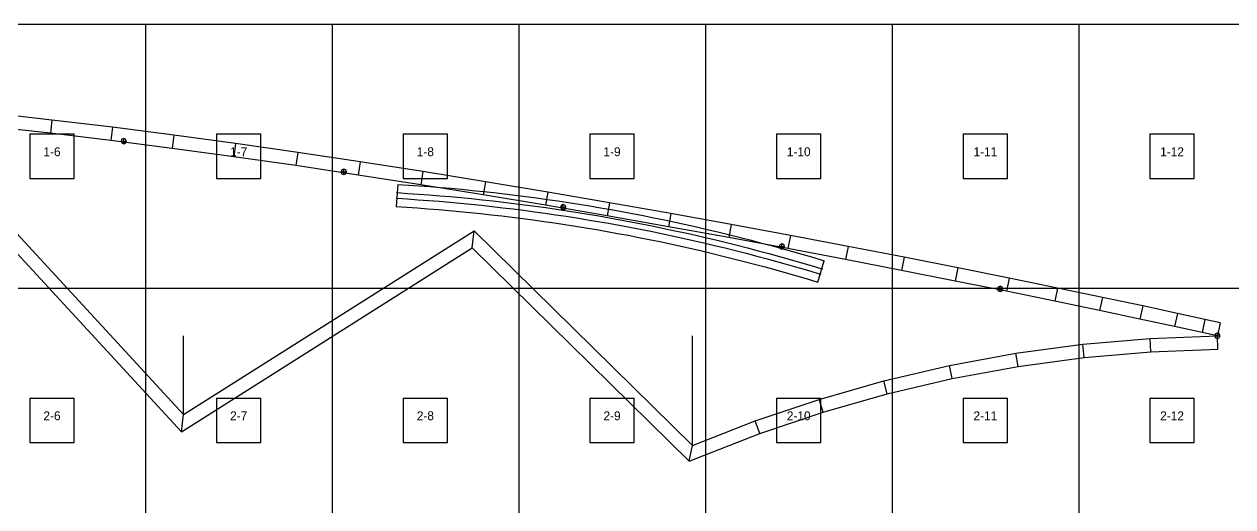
# Model space of a CAD drawing. Header units: metres. Extents: x -306 to 3276, y -2970 to 0.
# Drawn here: x 1124 to 2483, y -543 to 0 of the extents above; entities that cross this region are included whole.
import ezdxf
from ezdxf.enums import TextEntityAlignment as Align

# ---------------------------------------------------------------- set-up
doc = ezdxf.new("R2010")
doc.units = ezdxf.units.M
for name, color, linetype in [('default', 7, 'Continuous'), ('mcircles', 7, 'Continuous'), ('TEXTLAYER', 7, 'Continuous')]:
    doc.layers.add(name, color=color, linetype=linetype)

msp = doc.modelspace()

# ---------------------------------------------------------------- linework, layer by layer
at = {"color": 9}
for p, q in [((1050, 0), (1260, 0)), ((1260, 0), (1260, -297)), ((1260, 0), (1470, 0)), ((1260, 0), (1260, -297)), ((1470, 0), (1470, -297)), ((1470, 0), (1680, 0)), ((1470, 0), (1470, -297)), ((1680, 0), (1680, -297)), ((1680, 0), (1890, 0)), ((1680, 0), (1680, -297)), ((1890, 0), (1890, -297)), ((1890, 0), (2100, 0)), ((1890, 0), (1890, -297)), ((2100, 0), (2100, -297)), ((2100, 0), (2310, 0)), ((2100, 0), (2100, -297)), ((2310, 0), (2310, -297)), ((2310, 0), (2520, 0)), ((2310, 0), (2310, -297)), ((1130, -123.5), (1180, -123.5)), ((1130, -123.5), (1130, -173.5)), ((1180, -173.5), (1180, -123.5)), ((1340, -123.5), (1390, -123.5)), ((1340, -123.5), (1340, -173.5)), ((1390, -173.5), (1390, -123.5)), ((1550, -123.5), (1600, -123.5)), ((1550, -123.5), (1550, -173.5)), ((1600, -173.5), (1600, -123.5)), ((1760, -123.5), (1810, -123.5)), ((1760, -123.5), (1760, -173.5)), ((1810, -173.5), (1810, -123.5)), ((1970, -123.5), (2020, -123.5)), ((1970, -123.5), (1970, -173.5)), ((2020, -173.5), (2020, -123.5)), ((2180, -123.5), (2230, -123.5)), ((2180, -123.5), (2180, -173.5)), ((2230, -173.5), (2230, -123.5)), ((2390, -123.5), (2440, -123.5)), ((2390, -123.5), (2390, -173.5)), ((2440, -173.5), (2440, -123.5)), ((1130, -173.5), (1180, -173.5)), ((1340, -173.5), (1390, -173.5)), ((1550, -173.5), (1600, -173.5)), ((1760, -173.5), (1810, -173.5)), ((1970, -173.5), (2020, -173.5)), ((2180, -173.5), (2230, -173.5)), ((2390, -173.5), (2440, -173.5)), ((1050, -297), (1260, -297)), ((1050, -297), (1260, -297)), ((1260, -297), (1470, -297)), ((1260, -297), (1260, -594)), ((1260, -297), (1470, -297)), ((1260, -297), (1260, -594)), ((1470, -297), (1680, -297)), ((1470, -297), (1470, -594)), ((1470, -297), (1680, -297)), ((1470, -297), (1470, -594)), ((1680, -297), (1890, -297)), ((1680, -297), (1680, -594)), ((1680, -297), (1890, -297)), ((1680, -297), (1680, -594)), ((1890, -297), (2100, -297)), ((1890, -297), (1890, -594)), ((1890, -297), (2100, -297)), ((1890, -297), (1890, -594)), ((2100, -297), (2310, -297)), ((2100, -297), (2100, -594)), ((2100, -297), (2310, -297)), ((2100, -297), (2100, -594)), ((2310, -297), (2520, -297)), ((2310, -297), (2310, -594)), ((2310, -297), (2520, -297)), ((2310, -297), (2310, -594)), ((1130, -420.5), (1180, -420.5)), ((1130, -420.5), (1130, -470.5)), ((1180, -470.5), (1180, -420.5)), ((1340, -420.5), (1390, -420.5)), ((1340, -420.5), (1340, -470.5)), ((1390, -470.5), (1390, -420.5)), ((1550, -420.5), (1600, -420.5)), ((1550, -420.5), (1550, -470.5)), ((1600, -470.5), (1600, -420.5)), ((1760, -420.5), (1810, -420.5)), ((1760, -420.5), (1760, -470.5)), ((1810, -470.5), (1810, -420.5)), ((1970, -420.5), (2020, -420.5)), ((1970, -420.5), (1970, -470.5)), ((2020, -470.5), (2020, -420.5)), ((2180, -420.5), (2230, -420.5)), ((2180, -420.5), (2180, -470.5)), ((2230, -470.5), (2230, -420.5)), ((2390, -420.5), (2440, -420.5)), ((2390, -420.5), (2390, -470.5)), ((2440, -470.5), (2440, -420.5)), ((1130, -470.5), (1180, -470.5)), ((1340, -470.5), (1390, -470.5)), ((1550, -470.5), (1600, -470.5)), ((1760, -470.5), (1810, -470.5)), ((1970, -470.5), (2020, -470.5)), ((2180, -470.5), (2230, -470.5)), ((2390, -470.5), (2440, -470.5))]:
    msp.add_line(p, q, dxfattribs=at)
at = {"layer": 'default', "color": 7, "linetype": 'Continuous'}
for p, q in [((1154.9, -107.8), (1087.8, -100.4)), ((1154.9, -107.8), (1153.2, -122.7)), ((1223, -116), (1154.9, -107.8)), ((1153.2, -122.7), (1086.2, -115.3)), ((1223, -116), (1221.2, -130.9)), ((1291.9, -124.8), (1223, -116)), ((1221.2, -130.9), (1153.2, -122.7)), ((1290, -139.7), (1221.2, -130.9)), ((1233.5, -129.4), (1232.7, -131.5)), ((1232.7, -131.5), (1238.7, -131.5)), ((1232.7, -131.5), (1233.5, -133.6)), ((1235.7, -128.5), (1233.5, -129.4)), ((1233.5, -133.6), (1235.7, -134.5)), ((1237.8, -129.4), (1235.7, -128.5)), ((1235.7, -134.5), (1235.7, -128.5)), ((1235.7, -134.5), (1237.8, -133.6)), ((1238.7, -131.5), (1237.8, -129.4)), ((1237.8, -133.6), (1238.7, -131.5)), ((1291.9, -124.8), (1290, -139.7)), ((1361.5, -134.3), (1291.9, -124.8)), ((1361.5, -134.3), (1359.4, -149.1)), ((1431.5, -144.3), (1361.5, -134.3)), ((1359.4, -149.1), (1290, -139.7)), ((1429.3, -159.1), (1359.4, -149.1)), ((1431.5, -144.3), (1429.3, -159.1)), ((1501.8, -154.9), (1431.5, -144.3)), ((1038.5, -152.4), (1303, -439.1)), ((1499.6, -169.7), (1429.3, -159.1)), ((1483.3, -163), (1481.2, -163.9)), ((1485.4, -163.9), (1483.3, -163)), ((1483.3, -169), (1483.3, -163)), ((1501.8, -154.9), (1499.6, -169.7)), ((1572.3, -165.8), (1501.8, -154.9)), ((1038.6, -174.6), (1300.5, -458.5)), ((1481.2, -163.9), (1480.3, -166)), ((1480.3, -166), (1481.2, -168.2)), ((1480.3, -166), (1486.3, -166)), ((1481.2, -168.2), (1483.3, -169)), ((1483.3, -169), (1485.4, -168.2)), ((1486.3, -166), (1485.4, -163.9)), ((1485.4, -168.2), (1486.3, -166)), ((1569.9, -180.6), (1499.6, -169.7)), ((1572.3, -165.8), (1569.9, -180.6)), ((1642.6, -177.2), (1572.3, -165.8)), ((1543.9, -180.2), (1542.3, -205.2)), ((1543.3, -189.5), (1555.3, -190.3)), ((1543.9, -180.2), (1555.9, -181)), ((1555.3, -190.3), (1567.2, -191.1)), ((1555.9, -181), (1567.9, -181.8)), ((1567.9, -181.8), (1579.9, -182.7)), ((1640.2, -192), (1569.9, -180.6)), ((1579.9, -182.7), (1591.9, -183.6)), ((1591.9, -183.6), (1603.9, -184.6)), ((1603.9, -184.6), (1615.9, -185.7)), ((1615.9, -185.7), (1627.9, -186.9)), ((1627.9, -186.9), (1639.9, -188.1)), ((1639.9, -188.1), (1651.9, -189.5)), ((1642.6, -177.2), (1640.2, -192)), ((1712.7, -188.9), (1642.6, -177.2)), ((1651.9, -189.5), (1663.9, -190.8)), ((1712.7, -188.9), (1710.2, -203.7)), ((1782.3, -200.9), (1712.7, -188.9)), ((1542.9, -195.8), (1554.8, -196.6)), ((1554.8, -196.6), (1566.7, -197.4)), ((1566.7, -197.4), (1578.6, -198.3)), ((1567.2, -191.1), (1579.1, -192)), ((1578.6, -198.3), (1590.6, -199.2)), ((1579.1, -192), (1591.1, -192.9)), ((1590.6, -199.2), (1602.5, -200.2)), ((1591.1, -192.9), (1603, -194)), ((1602.5, -200.2), (1614.4, -201.3)), ((1603, -194), (1615, -195)), ((1614.4, -201.3), (1626.3, -202.5)), ((1615, -195), (1626.9, -196.2)), ((1626.3, -202.5), (1638.2, -203.7)), ((1626.9, -196.2), (1638.9, -197.4)), ((1638.2, -203.7), (1650.1, -205)), ((1638.9, -197.4), (1650.8, -198.7)), ((1710.2, -203.7), (1640.2, -192)), ((1650.8, -198.7), (1662.8, -200.1)), ((1662.8, -200.1), (1674.7, -201.6)), ((1663.9, -190.8), (1675.9, -192.3)), ((1674.7, -201.6), (1686.7, -203.1)), ((1675.9, -192.3), (1687.9, -193.8)), ((1686.7, -203.1), (1698.6, -204.7)), ((1687.9, -193.8), (1699.9, -195.4)), ((1699.9, -195.4), (1711.9, -197.1)), ((1779.7, -215.7), (1710.2, -203.7)), ((1711.9, -197.1), (1723.9, -198.8)), ((1723.9, -198.8), (1735.9, -200.6)), ((1728, -203.8), (1727.1, -205.9)), ((1730.1, -202.9), (1728, -203.8)), ((1732.2, -203.8), (1730.1, -202.9)), ((1730.1, -208.9), (1730.1, -202.9)), ((1733.1, -205.9), (1732.2, -203.8)), ((1735.9, -200.6), (1747.9, -202.5)), ((1747.9, -202.5), (1759.9, -204.5)), ((1782.3, -200.9), (1779.7, -215.7)), ((1851.2, -213.1), (1782.3, -200.9)), ((1542.3, -205.2), (1554.2, -205.9)), ((1554.2, -205.9), (1566, -206.7)), ((1566, -206.7), (1577.9, -207.6)), ((1577.9, -207.6), (1589.8, -208.5)), ((1589.8, -208.5), (1601.6, -209.5)), ((1601.6, -209.5), (1613.5, -210.6)), ((1613.5, -210.6), (1625.3, -211.8)), ((1625.3, -211.8), (1637.2, -213)), ((1637.2, -213), (1649, -214.3)), ((1649, -214.3), (1660.9, -215.7)), ((1650.1, -205), (1662, -206.4)), ((1660.9, -215.7), (1672.7, -217.1)), ((1662, -206.4), (1673.9, -207.8)), ((1672.7, -217.1), (1684.6, -218.6)), ((1673.9, -207.8), (1685.8, -209.3)), ((1685.8, -209.3), (1697.7, -210.9)), ((1697.7, -210.9), (1709.6, -212.6)), ((1698.6, -204.7), (1710.5, -206.3)), ((1709.6, -212.6), (1721.5, -214.3)), ((1710.5, -206.3), (1722.5, -208.1)), ((1721.5, -214.3), (1733.5, -216.1)), ((1722.5, -208.1), (1734.4, -209.9)), ((1727.1, -205.9), (1728, -208)), ((1727.1, -205.9), (1733.1, -205.9)), ((1728, -208), (1730.1, -208.9)), ((1730.1, -208.9), (1732.2, -208)), ((1732.2, -208), (1733.1, -205.9)), ((1733.5, -216.1), (1745.4, -217.9)), ((1734.4, -209.9), (1746.4, -211.7)), ((1746.4, -211.7), (1758.3, -213.7)), ((1758.3, -213.7), (1770.3, -215.7)), ((1759.9, -204.5), (1771.9, -206.5)), ((1770.3, -215.7), (1782.2, -217.8)), ((1771.9, -206.5), (1783.9, -208.6)), ((1848.5, -227.8), (1779.7, -215.7)), ((1783.9, -208.6), (1795.9, -210.8)), ((1795.9, -210.8), (1807.9, -213)), ((1807.9, -213), (1819.9, -215.3)), ((1819.9, -215.3), (1831.9, -217.7)), ((1851.2, -213.1), (1848.5, -227.8)), ((1919, -225.3), (1851.2, -213.1)), ((1684.6, -218.6), (1696.4, -220.2)), ((1696.4, -220.2), (1708.3, -221.8)), ((1708.3, -221.8), (1720.2, -223.5)), ((1720.2, -223.5), (1732, -225.3)), ((1732, -225.3), (1743.9, -227.2)), ((1743.9, -227.2), (1755.7, -229.1)), ((1745.4, -217.9), (1757.3, -219.9)), ((1755.7, -229.1), (1767.6, -231.1)), ((1757.3, -219.9), (1769.2, -221.9)), ((1767.6, -231.1), (1779.4, -233.2)), ((1769.2, -221.9), (1781.1, -224)), ((1781.1, -224), (1793, -226.1)), ((1782.2, -217.8), (1794.2, -219.9)), ((1793, -226.1), (1804.9, -228.4)), ((1794.2, -219.9), (1806.1, -222.2)), ((1804.9, -228.4), (1816.8, -230.7)), ((1806.1, -222.2), (1818.1, -224.5)), ((1816.8, -230.7), (1828.7, -233)), ((1818.1, -224.5), (1830, -226.9)), ((1830, -226.9), (1841.9, -229.3)), ((1831.9, -217.7), (1843.9, -220.2)), ((1841.9, -229.3), (1853.9, -231.9)), ((1843.9, -220.2), (1855.9, -222.7)), ((1916.3, -240.1), (1848.5, -227.8)), ((1855.9, -222.7), (1867.9, -225.3)), ((1867.9, -225.3), (1879.9, -228)), ((1879.9, -228), (1891.9, -230.8)), ((1891.9, -230.8), (1903.9, -233.6)), ((1919, -225.3), (1916.3, -240.1)), ((1985.6, -237.7), (1919, -225.3)), ((1303, -439.1), (1629.8, -232.5)), ((1627.8, -251.6), (1629.8, -232.5)), ((1629.8, -232.5), (1875.4, -473.9)), ((1779.4, -233.2), (1791.3, -235.3)), ((1791.3, -235.3), (1803.1, -237.5)), ((1803.1, -237.5), (1815, -239.8)), ((1815, -239.8), (1826.8, -242.2)), ((1826.8, -242.2), (1838.7, -244.6)), ((1828.7, -233), (1840.6, -235.5)), ((1838.7, -244.6), (1850.6, -247.1)), ((1840.6, -235.5), (1852.5, -238)), ((1852.5, -238), (1864.5, -240.6)), ((1853.9, -231.9), (1865.8, -234.5)), ((1864.5, -240.6), (1876.4, -243.3)), ((1865.8, -234.5), (1877.8, -237.1)), ((1876.4, -243.3), (1888.3, -246)), ((1877.8, -237.1), (1889.7, -239.9)), ((1889.7, -239.9), (1901.7, -242.7)), ((1901.7, -242.7), (1913.6, -245.6)), ((1903.9, -233.6), (1915.9, -236.5)), ((1915.9, -236.5), (1927.9, -239.5)), ((1982.8, -252.5), (1916.3, -240.1)), ((1927.9, -239.5), (1939.9, -242.6)), ((1939.9, -242.6), (1951.9, -245.8)), ((1985.6, -237.7), (1982.8, -252.5)), ((2050.5, -250), (1985.6, -237.7)), ((1300.5, -458.5), (1627.8, -251.6)), ((1627.8, -251.6), (1871.8, -491.4)), ((1850.6, -247.1), (1862.4, -249.7)), ((1862.4, -249.7), (1874.3, -252.4)), ((1874.3, -252.4), (1886.1, -255.1)), ((1886.1, -255.1), (1898, -257.9)), ((1888.3, -246), (1900.2, -248.8)), ((1898, -257.9), (1909.8, -260.8)), ((1900.2, -248.8), (1912.1, -251.7)), ((1912.1, -251.7), (1924, -254.7)), ((1913.6, -245.6), (1925.6, -248.6)), ((1924, -254.7), (1935.9, -257.7)), ((1925.6, -248.6), (1937.5, -251.7)), ((1935.9, -257.7), (1947.8, -260.9)), ((1937.5, -251.7), (1949.5, -254.8)), ((1949.5, -254.8), (1961.4, -258)), ((1951.9, -245.8), (1963.9, -249)), ((1961.4, -258), (1973.3, -261.3)), ((1963.9, -249), (1975.9, -252.3)), ((1974.1, -247.9), (1973.2, -250)), ((1973.2, -250), (1974.1, -252.1)), ((1973.2, -250), (1979.2, -250)), ((1976.2, -247), (1974.1, -247.9)), ((1974.1, -252.1), (1976.2, -253)), ((1975.9, -252.3), (1987.9, -255.7)), ((1978.3, -247.9), (1976.2, -247)), ((1976.2, -253), (1976.2, -247)), ((1976.2, -253), (1978.3, -252.1)), ((1979.2, -250), (1978.3, -247.9)), ((1978.3, -252.1), (1979.2, -250)), ((2047.6, -264.7), (1982.8, -252.5)), ((1987.9, -255.7), (1999.9, -259.1)), ((2050.5, -250), (2047.6, -264.7)), ((2113.5, -262.2), (2050.5, -250)), ((1909.8, -260.8), (1921.7, -263.8)), ((1921.7, -263.8), (1933.5, -266.8)), ((1933.5, -266.8), (1945.4, -269.9)), ((1945.4, -269.9), (1957.2, -273.1)), ((1947.8, -260.9), (1959.7, -264.1)), ((1959.7, -264.1), (1971.6, -267.3)), ((1971.6, -267.3), (1983.5, -270.7)), ((1973.3, -261.3), (1985.3, -264.6)), ((1983.5, -270.7), (1995.5, -274.1)), ((1985.3, -264.6), (1997.2, -268.1)), ((1997.2, -268.1), (2009.2, -271.6)), ((1999.9, -259.1), (2011.9, -262.6)), ((2009.2, -271.6), (2021.1, -275.2)), ((2011.9, -262.6), (2023.8, -266.2)), ((2016.6, -290.2), (2023.8, -266.2)), ((2110.6, -276.9), (2047.6, -264.7)), ((2113.5, -262.2), (2110.6, -276.9)), ((2174.1, -274.2), (2113.5, -262.2)), ((1957.2, -273.1), (1969.1, -276.3)), ((1969.1, -276.3), (1981, -279.7)), ((1981, -279.7), (1992.8, -283.1)), ((1992.8, -283.1), (2004.7, -286.6)), ((1995.5, -274.1), (2007.4, -277.6)), ((2007.4, -277.6), (2019.3, -281.2)), ((2171.1, -288.9), (2110.6, -276.9)), ((2174.1, -274.2), (2171.1, -288.9)), ((2231.9, -285.8), (2174.1, -274.2)), ((2004.7, -286.6), (2016.6, -290.2)), ((2228.9, -300.5), (2171.1, -288.9)), ((2219.5, -295.7), (2218.6, -297.8)), ((2218.6, -297.8), (2219.5, -299.9)), ((2218.6, -297.8), (2224.6, -297.8)), ((2221.6, -294.8), (2219.5, -295.7)), ((2223.7, -295.7), (2221.6, -294.8)), ((2221.6, -300.8), (2221.6, -294.8)), ((2224.6, -297.8), (2223.7, -295.7)), ((2223.7, -299.9), (2224.6, -297.8)), ((2231.9, -285.8), (2228.9, -300.5)), ((2286.3, -297), (2231.9, -285.8)), ((2286.3, -297), (2283.2, -311.7)), ((2336.6, -307.4), (2286.3, -297)), ((2219.5, -299.9), (2221.6, -300.8)), ((2221.6, -300.8), (2223.7, -299.9)), ((2283.2, -311.7), (2228.9, -300.5)), ((2333.5, -322.1), (2283.2, -311.7)), ((2336.6, -307.4), (2333.5, -322.1)), ((2382, -317), (2336.6, -307.4)), ((2378.8, -331.7), (2333.5, -322.1)), ((2382, -317), (2378.8, -331.7)), ((2421.1, -325.4), (2382, -317)), ((2421.1, -325.4), (2417.9, -340.1)), ((2452, -332.2), (2421.1, -325.4)), ((2417.9, -340.1), (2378.8, -331.7)), ((2452, -332.2), (2448.8, -346.8)), ((2469.2, -335.9), (2452, -332.2)), ((2469.2, -335.9), (2466, -350.6)), ((1303, -439.1), (1303, -350.6)), ((1875.4, -473.9), (1875.4, -350.6)), ((2314.6, -360), (2390.2, -353.5)), ((2390.2, -353.5), (2466, -350.6)), ((2391.1, -368.5), (2390.2, -353.5)), ((2448.8, -346.8), (2417.9, -340.1)), ((2466, -350.6), (2448.8, -346.8)), ((2463.9, -348.5), (2463, -350.6)), ((2463, -350.6), (2463.9, -352.7)), ((2463, -350.6), (2469, -350.6)), ((2466, -347.6), (2463.9, -348.5)), ((2463.9, -352.7), (2466, -353.6)), ((2468.1, -348.5), (2466, -347.6)), ((2466, -353.6), (2466, -347.6)), ((2466.6, -365.6), (2466, -350.6)), ((2466, -353.6), (2468.1, -352.7)), ((2469, -350.6), (2468.1, -348.5)), ((2468.1, -352.7), (2469, -350.6)), ((2239.4, -370.2), (2314.6, -360)), ((2316.2, -374.9), (2314.6, -360)), ((2391.1, -368.5), (2466.6, -365.6)), ((2164.8, -383.9), (2239.4, -370.2)), ((2241.7, -385), (2239.4, -370.2)), ((2241.7, -385), (2316.2, -374.9)), ((2316.2, -374.9), (2391.1, -368.5)), ((2090.9, -401.2), (2164.8, -383.9)), ((2167.8, -398.6), (2164.8, -383.9)), ((2167.8, -398.6), (2241.7, -385)), ((2017.9, -422), (2090.9, -401.2)), ((2094.6, -415.7), (2090.9, -401.2)), ((2094.6, -415.7), (2167.8, -398.6)), ((2022.4, -436.3), (2094.6, -415.7)), ((1946, -446.2), (2017.9, -422)), ((2022.4, -436.3), (2017.9, -422)), ((1300.5, -458.5), (1303, -439.1)), ((1875.4, -473.9), (1946, -446.2)), ((1951.1, -460.3), (1946, -446.2)), ((1951.1, -460.3), (2022.4, -436.3)), ((1871.8, -491.4), (1951.1, -460.3)), ((1871.8, -491.4), (1875.4, -473.9))]:
    msp.add_line(p, q, dxfattribs=at)
at = {"layer": 'mcircles', "color": 7, "linetype": 'Continuous'}
for centre in [(1543.3, -189.5), (1542.9, -195.8), (2019.2, -281.2), (2021.1, -275.2)]:
    msp.add_circle(centre, 0.3, dxfattribs=at)

# ---------------------------------------------------------------- texts
at = {"layer": 'TEXTLAYER', "color": 1}
for s, p in [('1-6', (1155, -148.5)), ('1-7', (1365, -148.5)), ('1-8', (1575, -148.5)), ('1-9', (1785, -148.5)), ('1-10', (1995, -148.5)), ('1-11', (2205, -148.5)), ('1-12', (2415, -148.5)), ('2-6', (1155, -445.5)), ('2-7', (1365, -445.5)), ('2-8', (1575, -445.5)), ('2-9', (1785, -445.5)), ('2-10', (1995, -445.5)), ('2-11', (2205, -445.5)), ('2-12', (2415, -445.5))]:
    msp.add_text(s, height=10, dxfattribs=at).set_placement(p, align=Align.CENTER)

doc.saveas('drawing.dxf')
